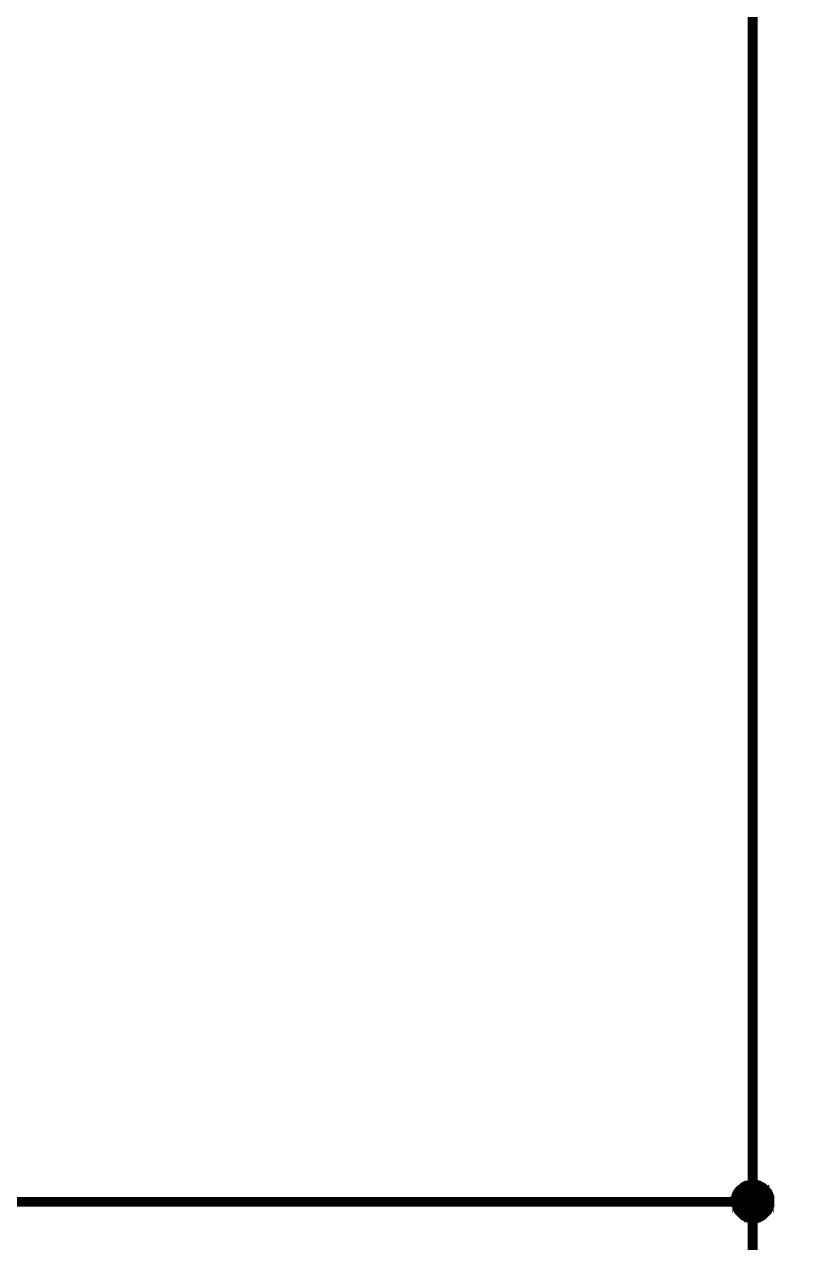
# Model space of a CAD drawing. Header units: millimetres. Extents: x 0 to 841, y 0 to 594.
# Drawn here: x 505.32 to 529.18, y 250.24 to 287.36 of the extents above; entities that cross this region are included whole.
import ezdxf

# ---------------------------------------------------------------- set-up
doc = ezdxf.new("R2010")
doc.units = ezdxf.units.MM
doc.layers.add('Sheet', color=255, linetype='Continuous')

msp = doc.modelspace()

# ---------------------------------------------------------------- linework, layer by layer
at = {"layer": 'Sheet', "color": 18, "true_color": 0x000000, "const_width": 0.3}
for points in [[(468.011, 116), (468.011, 112.013), (527.507, 112.013), (527.507, 251.487), (527.507, 338.974), (527.507, 346.478), (622.999, 346.478), (622.999, 346.478)], [(440.011, 306.497), (440.011, 271.488), (450.001, 271.488), (450.001, 263.985), (492.517, 263.985), (492.517, 251.487), (527.507, 251.487)], [(526.991, 251.487), (526.991, 251.509), (526.991, 251.532), (526.991, 251.576), (526.991, 251.599), (527.014, 251.621), (527.014, 251.644), (527.014, 251.666), (527.036, 251.688), (527.036, 251.711), (527.059, 251.733), (527.059, 251.756), (527.081, 251.778), (527.103, 251.8), (527.103, 251.823), (527.126, 251.845), (527.148, 251.845), (527.171, 251.868), (527.193, 251.89), (527.215, 251.912), (527.215, 251.912), (527.238, 251.935), (527.26, 251.935), (527.283, 251.957), (527.305, 251.957), (527.327, 251.98), (527.35, 251.98), (527.372, 251.98), (527.417, 252.002), (527.439, 252.002), (527.462, 252.002), (527.484, 252.002), (527.507, 252.002)], [(526.991, 251.487), (526.991, 251.509), (526.991, 251.532), (526.991, 251.576), (526.991, 251.599), (527.014, 251.621), (527.014, 251.644), (527.014, 251.666), (527.036, 251.688), (527.036, 251.711), (527.059, 251.733), (527.059, 251.756), (527.081, 251.778), (527.103, 251.8), (527.103, 251.823), (527.126, 251.845), (527.148, 251.845), (527.171, 251.868), (527.193, 251.89), (527.215, 251.912), (527.215, 251.912), (527.238, 251.935), (527.26, 251.935), (527.283, 251.957), (527.305, 251.957), (527.327, 251.98), (527.35, 251.98), (527.372, 251.98), (527.417, 252.002), (527.439, 252.002), (527.462, 252.002), (527.484, 252.002), (527.507, 252.002)], [(526.991, 251.487), (526.991, 251.509), (526.991, 251.532), (526.991, 251.576), (526.991, 251.599), (527.014, 251.621), (527.014, 251.644), (527.014, 251.666), (527.036, 251.688), (527.036, 251.711), (527.059, 251.733), (527.059, 251.756), (527.081, 251.778), (527.103, 251.8), (527.103, 251.823), (527.126, 251.845), (527.148, 251.845), (527.171, 251.868), (527.193, 251.89), (527.215, 251.912), (527.215, 251.912), (527.238, 251.935), (527.26, 251.935), (527.283, 251.957), (527.305, 251.957), (527.327, 251.98), (527.35, 251.98), (527.372, 251.98), (527.417, 252.002), (527.439, 252.002), (527.462, 252.002), (527.484, 252.002), (527.507, 252.002)], [(526.991, 251.487), (526.991, 251.509), (526.991, 251.532), (526.991, 251.576), (526.991, 251.599), (527.014, 251.621), (527.014, 251.644), (527.014, 251.666), (527.036, 251.688), (527.036, 251.711), (527.059, 251.733), (527.059, 251.756), (527.081, 251.778), (527.103, 251.8), (527.103, 251.823), (527.126, 251.845), (527.148, 251.845), (527.171, 251.868), (527.193, 251.89), (527.215, 251.912), (527.215, 251.912), (527.238, 251.935), (527.26, 251.935), (527.283, 251.957), (527.305, 251.957), (527.327, 251.98), (527.35, 251.98), (527.372, 251.98), (527.417, 252.002), (527.439, 252.002), (527.462, 252.002), (527.484, 252.002), (527.507, 252.002)], [(526.991, 251.487), (526.991, 251.509), (526.991, 251.532), (526.991, 251.576), (526.991, 251.599), (527.014, 251.621), (527.014, 251.644), (527.014, 251.666), (527.036, 251.688), (527.036, 251.711), (527.059, 251.733), (527.059, 251.756), (527.081, 251.778), (527.103, 251.8), (527.103, 251.823), (527.126, 251.845), (527.148, 251.845), (527.171, 251.868), (527.193, 251.89), (527.215, 251.912), (527.215, 251.912), (527.238, 251.935), (527.26, 251.935), (527.283, 251.957), (527.305, 251.957), (527.327, 251.98), (527.35, 251.98), (527.372, 251.98), (527.417, 252.002), (527.439, 252.002), (527.462, 252.002), (527.484, 252.002), (527.507, 252.002)], [(526.991, 251.487), (526.991, 251.509), (526.991, 251.532), (526.991, 251.576), (526.991, 251.599), (527.014, 251.621), (527.014, 251.644), (527.014, 251.666), (527.036, 251.688), (527.036, 251.711), (527.059, 251.733), (527.059, 251.756), (527.081, 251.778), (527.103, 251.8), (527.103, 251.823), (527.126, 251.845), (527.148, 251.845), (527.171, 251.868), (527.193, 251.89), (527.215, 251.912), (527.215, 251.912), (527.238, 251.935), (527.26, 251.935), (527.283, 251.957), (527.305, 251.957), (527.327, 251.98), (527.35, 251.98), (527.372, 251.98), (527.417, 252.002), (527.439, 252.002), (527.462, 252.002), (527.484, 252.002), (527.507, 252.002)], [(526.991, 251.487), (526.991, 251.509), (526.991, 251.532), (526.991, 251.576), (526.991, 251.599), (527.014, 251.621), (527.014, 251.644), (527.014, 251.666), (527.036, 251.688), (527.036, 251.711), (527.059, 251.733), (527.059, 251.756), (527.081, 251.778), (527.103, 251.8), (527.103, 251.823), (527.126, 251.845), (527.148, 251.845), (527.171, 251.868), (527.193, 251.89), (527.215, 251.912), (527.215, 251.912), (527.238, 251.935), (527.26, 251.935), (527.283, 251.957), (527.305, 251.957), (527.327, 251.98), (527.35, 251.98), (527.372, 251.98), (527.417, 252.002), (527.439, 252.002), (527.462, 252.002), (527.484, 252.002), (527.507, 252.002)], [(526.991, 251.487), (526.991, 251.509), (526.991, 251.532), (526.991, 251.576), (526.991, 251.599), (527.014, 251.621), (527.014, 251.644), (527.014, 251.666), (527.036, 251.688), (527.036, 251.711), (527.059, 251.733), (527.059, 251.756), (527.081, 251.778), (527.103, 251.8), (527.103, 251.823), (527.126, 251.845), (527.148, 251.845), (527.171, 251.868), (527.193, 251.89), (527.215, 251.912), (527.215, 251.912), (527.238, 251.935), (527.26, 251.935), (527.283, 251.957), (527.305, 251.957), (527.327, 251.98), (527.35, 251.98), (527.372, 251.98), (527.417, 252.002), (527.439, 252.002), (527.462, 252.002), (527.484, 252.002), (527.507, 252.002)], [(527.507, 252.002), (527.507, 252.002)], [(527.507, 252.002), (527.529, 252.002), (527.551, 252.002), (527.596, 252.002), (527.619, 252.002), (527.641, 251.98), (527.663, 251.98), (527.686, 251.98), (527.708, 251.957), (527.731, 251.957), (527.753, 251.935), (527.775, 251.935), (527.798, 251.912), (527.82, 251.912), (527.843, 251.89), (527.865, 251.868), (527.865, 251.845), (527.887, 251.845), (527.91, 251.823), (527.932, 251.8), (527.932, 251.778), (527.955, 251.756), (527.955, 251.733), (527.977, 251.711), (527.977, 251.688), (527.999, 251.666), (527.999, 251.644), (527.999, 251.621), (528.022, 251.599), (528.022, 251.576), (528.022, 251.532), (528.022, 251.509), (528.022, 251.487)], [(527.507, 252.002), (527.507, 252.002)], [(527.507, 252.002), (527.529, 252.002), (527.551, 252.002), (527.596, 252.002), (527.619, 252.002), (527.641, 251.98), (527.663, 251.98), (527.686, 251.98), (527.708, 251.957), (527.731, 251.957), (527.753, 251.935), (527.775, 251.935), (527.798, 251.912), (527.82, 251.912), (527.843, 251.89), (527.865, 251.868), (527.865, 251.845), (527.887, 251.845), (527.91, 251.823), (527.932, 251.8), (527.932, 251.778), (527.955, 251.756), (527.955, 251.733), (527.977, 251.711), (527.977, 251.688), (527.999, 251.666), (527.999, 251.644), (527.999, 251.621), (528.022, 251.599), (528.022, 251.576), (528.022, 251.532), (528.022, 251.509), (528.022, 251.487)], [(527.507, 252.002), (527.507, 252.002)], [(527.507, 252.002), (527.529, 252.002), (527.551, 252.002), (527.596, 252.002), (527.619, 252.002), (527.641, 251.98), (527.663, 251.98), (527.686, 251.98), (527.708, 251.957), (527.731, 251.957), (527.753, 251.935), (527.775, 251.935), (527.798, 251.912), (527.82, 251.912), (527.843, 251.89), (527.865, 251.868), (527.865, 251.845), (527.887, 251.845), (527.91, 251.823), (527.932, 251.8), (527.932, 251.778), (527.955, 251.756), (527.955, 251.733), (527.977, 251.711), (527.977, 251.688), (527.999, 251.666), (527.999, 251.644), (527.999, 251.621), (528.022, 251.599), (528.022, 251.576), (528.022, 251.532), (528.022, 251.509), (528.022, 251.487)], [(527.507, 252.002), (527.507, 252.002)], [(527.507, 252.002), (527.529, 252.002), (527.551, 252.002), (527.596, 252.002), (527.619, 252.002), (527.641, 251.98), (527.663, 251.98), (527.686, 251.98), (527.708, 251.957), (527.731, 251.957), (527.753, 251.935), (527.775, 251.935), (527.798, 251.912), (527.82, 251.912), (527.843, 251.89), (527.865, 251.868), (527.865, 251.845), (527.887, 251.845), (527.91, 251.823), (527.932, 251.8), (527.932, 251.778), (527.955, 251.756), (527.955, 251.733), (527.977, 251.711), (527.977, 251.688), (527.999, 251.666), (527.999, 251.644), (527.999, 251.621), (528.022, 251.599), (528.022, 251.576), (528.022, 251.532), (528.022, 251.509), (528.022, 251.487)], [(527.507, 252.002), (527.507, 252.002)], [(527.507, 252.002), (527.529, 252.002), (527.551, 252.002), (527.596, 252.002), (527.619, 252.002), (527.641, 251.98), (527.663, 251.98), (527.686, 251.98), (527.708, 251.957), (527.731, 251.957), (527.753, 251.935), (527.775, 251.935), (527.798, 251.912), (527.82, 251.912), (527.843, 251.89), (527.865, 251.868), (527.865, 251.845), (527.887, 251.845), (527.91, 251.823), (527.932, 251.8), (527.932, 251.778), (527.955, 251.756), (527.955, 251.733), (527.977, 251.711), (527.977, 251.688), (527.999, 251.666), (527.999, 251.644), (527.999, 251.621), (528.022, 251.599), (528.022, 251.576), (528.022, 251.532), (528.022, 251.509), (528.022, 251.487)], [(527.507, 252.002), (527.507, 252.002)], [(527.507, 252.002), (527.529, 252.002), (527.551, 252.002), (527.596, 252.002), (527.619, 252.002), (527.641, 251.98), (527.663, 251.98), (527.686, 251.98), (527.708, 251.957), (527.731, 251.957), (527.753, 251.935), (527.775, 251.935), (527.798, 251.912), (527.82, 251.912), (527.843, 251.89), (527.865, 251.868), (527.865, 251.845), (527.887, 251.845), (527.91, 251.823), (527.932, 251.8), (527.932, 251.778), (527.955, 251.756), (527.955, 251.733), (527.977, 251.711), (527.977, 251.688), (527.999, 251.666), (527.999, 251.644), (527.999, 251.621), (528.022, 251.599), (528.022, 251.576), (528.022, 251.532), (528.022, 251.509), (528.022, 251.487)], [(527.507, 252.002), (527.507, 252.002)], [(527.507, 252.002), (527.529, 252.002), (527.551, 252.002), (527.596, 252.002), (527.619, 252.002), (527.641, 251.98), (527.663, 251.98), (527.686, 251.98), (527.708, 251.957), (527.731, 251.957), (527.753, 251.935), (527.775, 251.935), (527.798, 251.912), (527.82, 251.912), (527.843, 251.89), (527.865, 251.868), (527.865, 251.845), (527.887, 251.845), (527.91, 251.823), (527.932, 251.8), (527.932, 251.778), (527.955, 251.756), (527.955, 251.733), (527.977, 251.711), (527.977, 251.688), (527.999, 251.666), (527.999, 251.644), (527.999, 251.621), (528.022, 251.599), (528.022, 251.576), (528.022, 251.532), (528.022, 251.509), (528.022, 251.487)], [(527.507, 252.002), (527.507, 252.002)], [(527.507, 252.002), (527.529, 252.002), (527.551, 252.002), (527.596, 252.002), (527.619, 252.002), (527.641, 251.98), (527.663, 251.98), (527.686, 251.98), (527.708, 251.957), (527.731, 251.957), (527.753, 251.935), (527.775, 251.935), (527.798, 251.912), (527.82, 251.912), (527.843, 251.89), (527.865, 251.868), (527.865, 251.845), (527.887, 251.845), (527.91, 251.823), (527.932, 251.8), (527.932, 251.778), (527.955, 251.756), (527.955, 251.733), (527.977, 251.711), (527.977, 251.688), (527.999, 251.666), (527.999, 251.644), (527.999, 251.621), (528.022, 251.599), (528.022, 251.576), (528.022, 251.532), (528.022, 251.509), (528.022, 251.487)], [(527.014, 251.487), (526.991, 251.487)], [(527.014, 251.487), (526.991, 251.487)], [(527.014, 251.487), (526.991, 251.487)], [(527.014, 251.487), (526.991, 251.487)], [(527.014, 251.487), (526.991, 251.487)], [(527.014, 251.487), (526.991, 251.487)], [(527.014, 251.487), (526.991, 251.487)], [(527.014, 251.487), (526.991, 251.487)], [(527.507, 250.994), (527.484, 250.994), (527.462, 250.994), (527.439, 250.994), (527.417, 250.994), (527.395, 251.017), (527.372, 251.017), (527.327, 251.017), (527.305, 251.039), (527.305, 251.039), (527.283, 251.061), (527.26, 251.061), (527.238, 251.084), (527.215, 251.084), (527.193, 251.106), (527.171, 251.129), (527.171, 251.129), (527.148, 251.151), (527.126, 251.173), (527.103, 251.196), (527.103, 251.218), (527.081, 251.24), (527.081, 251.263), (527.059, 251.285), (527.059, 251.308), (527.036, 251.308), (527.036, 251.352), (527.036, 251.375), (527.014, 251.397), (527.014, 251.42), (527.014, 251.442), (527.014, 251.464), (527.014, 251.487)], [(527.507, 250.994), (527.484, 250.994), (527.462, 250.994), (527.439, 250.994), (527.417, 250.994), (527.395, 251.017), (527.372, 251.017), (527.327, 251.017), (527.305, 251.039), (527.305, 251.039), (527.283, 251.061), (527.26, 251.061), (527.238, 251.084), (527.215, 251.084), (527.193, 251.106), (527.171, 251.129), (527.171, 251.129), (527.148, 251.151), (527.126, 251.173), (527.103, 251.196), (527.103, 251.218), (527.081, 251.24), (527.081, 251.263), (527.059, 251.285), (527.059, 251.308), (527.036, 251.308), (527.036, 251.352), (527.036, 251.375), (527.014, 251.397), (527.014, 251.42), (527.014, 251.442), (527.014, 251.464), (527.014, 251.487)], [(527.507, 250.994), (527.484, 250.994), (527.462, 250.994), (527.439, 250.994), (527.417, 250.994), (527.395, 251.017), (527.372, 251.017), (527.327, 251.017), (527.305, 251.039), (527.305, 251.039), (527.283, 251.061), (527.26, 251.061), (527.238, 251.084), (527.215, 251.084), (527.193, 251.106), (527.171, 251.129), (527.171, 251.129), (527.148, 251.151), (527.126, 251.173), (527.103, 251.196), (527.103, 251.218), (527.081, 251.24), (527.081, 251.263), (527.059, 251.285), (527.059, 251.308), (527.036, 251.308), (527.036, 251.352), (527.036, 251.375), (527.014, 251.397), (527.014, 251.42), (527.014, 251.442), (527.014, 251.464), (527.014, 251.487)], [(527.507, 250.994), (527.484, 250.994), (527.462, 250.994), (527.439, 250.994), (527.417, 250.994), (527.395, 251.017), (527.372, 251.017), (527.327, 251.017), (527.305, 251.039), (527.305, 251.039), (527.283, 251.061), (527.26, 251.061), (527.238, 251.084), (527.215, 251.084), (527.193, 251.106), (527.171, 251.129), (527.171, 251.129), (527.148, 251.151), (527.126, 251.173), (527.103, 251.196), (527.103, 251.218), (527.081, 251.24), (527.081, 251.263), (527.059, 251.285), (527.059, 251.308), (527.036, 251.308), (527.036, 251.352), (527.036, 251.375), (527.014, 251.397), (527.014, 251.42), (527.014, 251.442), (527.014, 251.464), (527.014, 251.487)], [(527.507, 250.994), (527.484, 250.994), (527.462, 250.994), (527.439, 250.994), (527.417, 250.994), (527.395, 251.017), (527.372, 251.017), (527.327, 251.017), (527.305, 251.039), (527.305, 251.039), (527.283, 251.061), (527.26, 251.061), (527.238, 251.084), (527.215, 251.084), (527.193, 251.106), (527.171, 251.129), (527.171, 251.129), (527.148, 251.151), (527.126, 251.173), (527.103, 251.196), (527.103, 251.218), (527.081, 251.24), (527.081, 251.263), (527.059, 251.285), (527.059, 251.308), (527.036, 251.308), (527.036, 251.352), (527.036, 251.375), (527.014, 251.397), (527.014, 251.42), (527.014, 251.442), (527.014, 251.464), (527.014, 251.487)], [(527.507, 250.994), (527.484, 250.994), (527.462, 250.994), (527.439, 250.994), (527.417, 250.994), (527.395, 251.017), (527.372, 251.017), (527.327, 251.017), (527.305, 251.039), (527.305, 251.039), (527.283, 251.061), (527.26, 251.061), (527.238, 251.084), (527.215, 251.084), (527.193, 251.106), (527.171, 251.129), (527.171, 251.129), (527.148, 251.151), (527.126, 251.173), (527.103, 251.196), (527.103, 251.218), (527.081, 251.24), (527.081, 251.263), (527.059, 251.285), (527.059, 251.308), (527.036, 251.308), (527.036, 251.352), (527.036, 251.375), (527.014, 251.397), (527.014, 251.42), (527.014, 251.442), (527.014, 251.464), (527.014, 251.487)], [(527.507, 250.994), (527.484, 250.994), (527.462, 250.994), (527.439, 250.994), (527.417, 250.994), (527.395, 251.017), (527.372, 251.017), (527.327, 251.017), (527.305, 251.039), (527.305, 251.039), (527.283, 251.061), (527.26, 251.061), (527.238, 251.084), (527.215, 251.084), (527.193, 251.106), (527.171, 251.129), (527.171, 251.129), (527.148, 251.151), (527.126, 251.173), (527.103, 251.196), (527.103, 251.218), (527.081, 251.24), (527.081, 251.263), (527.059, 251.285), (527.059, 251.308), (527.036, 251.308), (527.036, 251.352), (527.036, 251.375), (527.014, 251.397), (527.014, 251.42), (527.014, 251.442), (527.014, 251.464), (527.014, 251.487)], [(527.507, 250.994), (527.484, 250.994), (527.462, 250.994), (527.439, 250.994), (527.417, 250.994), (527.395, 251.017), (527.372, 251.017), (527.327, 251.017), (527.305, 251.039), (527.305, 251.039), (527.283, 251.061), (527.26, 251.061), (527.238, 251.084), (527.215, 251.084), (527.193, 251.106), (527.171, 251.129), (527.171, 251.129), (527.148, 251.151), (527.126, 251.173), (527.103, 251.196), (527.103, 251.218), (527.081, 251.24), (527.081, 251.263), (527.059, 251.285), (527.059, 251.308), (527.036, 251.308), (527.036, 251.352), (527.036, 251.375), (527.014, 251.397), (527.014, 251.42), (527.014, 251.442), (527.014, 251.464), (527.014, 251.487)], [(528.022, 251.487), (528.022, 251.464), (528.022, 251.442), (528.022, 251.42), (528.022, 251.397), (527.999, 251.375), (527.999, 251.352), (527.999, 251.308), (527.977, 251.308), (527.977, 251.285), (527.955, 251.263), (527.955, 251.24), (527.932, 251.218), (527.932, 251.196), (527.91, 251.173), (527.887, 251.151), (527.865, 251.129), (527.865, 251.129), (527.843, 251.106), (527.82, 251.084), (527.798, 251.084), (527.775, 251.061), (527.753, 251.061), (527.731, 251.039), (527.708, 251.039), (527.686, 251.017), (527.663, 251.017), (527.641, 251.017), (527.619, 250.994), (527.596, 250.994), (527.551, 250.994), (527.529, 250.994), (527.507, 250.994)], [(528.022, 251.487), (528.022, 251.464), (528.022, 251.442), (528.022, 251.42), (528.022, 251.397), (527.999, 251.375), (527.999, 251.352), (527.999, 251.308), (527.977, 251.308), (527.977, 251.285), (527.955, 251.263), (527.955, 251.24), (527.932, 251.218), (527.932, 251.196), (527.91, 251.173), (527.887, 251.151), (527.865, 251.129), (527.865, 251.129), (527.843, 251.106), (527.82, 251.084), (527.798, 251.084), (527.775, 251.061), (527.753, 251.061), (527.731, 251.039), (527.708, 251.039), (527.686, 251.017), (527.663, 251.017), (527.641, 251.017), (527.619, 250.994), (527.596, 250.994), (527.551, 250.994), (527.529, 250.994), (527.507, 250.994)], [(528.022, 251.487), (528.022, 251.464), (528.022, 251.442), (528.022, 251.42), (528.022, 251.397), (527.999, 251.375), (527.999, 251.352), (527.999, 251.308), (527.977, 251.308), (527.977, 251.285), (527.955, 251.263), (527.955, 251.24), (527.932, 251.218), (527.932, 251.196), (527.91, 251.173), (527.887, 251.151), (527.865, 251.129), (527.865, 251.129), (527.843, 251.106), (527.82, 251.084), (527.798, 251.084), (527.775, 251.061), (527.753, 251.061), (527.731, 251.039), (527.708, 251.039), (527.686, 251.017), (527.663, 251.017), (527.641, 251.017), (527.619, 250.994), (527.596, 250.994), (527.551, 250.994), (527.529, 250.994), (527.507, 250.994)], [(528.022, 251.487), (528.022, 251.464), (528.022, 251.442), (528.022, 251.42), (528.022, 251.397), (527.999, 251.375), (527.999, 251.352), (527.999, 251.308), (527.977, 251.308), (527.977, 251.285), (527.955, 251.263), (527.955, 251.24), (527.932, 251.218), (527.932, 251.196), (527.91, 251.173), (527.887, 251.151), (527.865, 251.129), (527.865, 251.129), (527.843, 251.106), (527.82, 251.084), (527.798, 251.084), (527.775, 251.061), (527.753, 251.061), (527.731, 251.039), (527.708, 251.039), (527.686, 251.017), (527.663, 251.017), (527.641, 251.017), (527.619, 250.994), (527.596, 250.994), (527.551, 250.994), (527.529, 250.994), (527.507, 250.994)], [(528.022, 251.487), (528.022, 251.464), (528.022, 251.442), (528.022, 251.42), (528.022, 251.397), (527.999, 251.375), (527.999, 251.352), (527.999, 251.308), (527.977, 251.308), (527.977, 251.285), (527.955, 251.263), (527.955, 251.24), (527.932, 251.218), (527.932, 251.196), (527.91, 251.173), (527.887, 251.151), (527.865, 251.129), (527.865, 251.129), (527.843, 251.106), (527.82, 251.084), (527.798, 251.084), (527.775, 251.061), (527.753, 251.061), (527.731, 251.039), (527.708, 251.039), (527.686, 251.017), (527.663, 251.017), (527.641, 251.017), (527.619, 250.994), (527.596, 250.994), (527.551, 250.994), (527.529, 250.994), (527.507, 250.994)], [(528.022, 251.487), (528.022, 251.464), (528.022, 251.442), (528.022, 251.42), (528.022, 251.397), (527.999, 251.375), (527.999, 251.352), (527.999, 251.308), (527.977, 251.308), (527.977, 251.285), (527.955, 251.263), (527.955, 251.24), (527.932, 251.218), (527.932, 251.196), (527.91, 251.173), (527.887, 251.151), (527.865, 251.129), (527.865, 251.129), (527.843, 251.106), (527.82, 251.084), (527.798, 251.084), (527.775, 251.061), (527.753, 251.061), (527.731, 251.039), (527.708, 251.039), (527.686, 251.017), (527.663, 251.017), (527.641, 251.017), (527.619, 250.994), (527.596, 250.994), (527.551, 250.994), (527.529, 250.994), (527.507, 250.994)], [(528.022, 251.487), (528.022, 251.464), (528.022, 251.442), (528.022, 251.42), (528.022, 251.397), (527.999, 251.375), (527.999, 251.352), (527.999, 251.308), (527.977, 251.308), (527.977, 251.285), (527.955, 251.263), (527.955, 251.24), (527.932, 251.218), (527.932, 251.196), (527.91, 251.173), (527.887, 251.151), (527.865, 251.129), (527.865, 251.129), (527.843, 251.106), (527.82, 251.084), (527.798, 251.084), (527.775, 251.061), (527.753, 251.061), (527.731, 251.039), (527.708, 251.039), (527.686, 251.017), (527.663, 251.017), (527.641, 251.017), (527.619, 250.994), (527.596, 250.994), (527.551, 250.994), (527.529, 250.994), (527.507, 250.994)], [(528.022, 251.487), (528.022, 251.464), (528.022, 251.442), (528.022, 251.42), (528.022, 251.397), (527.999, 251.375), (527.999, 251.352), (527.999, 251.308), (527.977, 251.308), (527.977, 251.285), (527.955, 251.263), (527.955, 251.24), (527.932, 251.218), (527.932, 251.196), (527.91, 251.173), (527.887, 251.151), (527.865, 251.129), (527.865, 251.129), (527.843, 251.106), (527.82, 251.084), (527.798, 251.084), (527.775, 251.061), (527.753, 251.061), (527.731, 251.039), (527.708, 251.039), (527.686, 251.017), (527.663, 251.017), (527.641, 251.017), (527.619, 250.994), (527.596, 250.994), (527.551, 250.994), (527.529, 250.994), (527.507, 250.994)], [(528.022, 251.487), (528.022, 251.487), (528.022, 251.487), (528.022, 251.487), (528.022, 251.487), (528.022, 251.487), (528.022, 251.487), (528.022, 251.487), (528.022, 251.487), (528.022, 251.487), (528.022, 251.487), (528.022, 251.487), (528.022, 251.487), (528.022, 251.487), (528.022, 251.487), (528.022, 251.487), (528.022, 251.487), (528.022, 251.487), (528.022, 251.487), (528.022, 251.487), (528.022, 251.487), (528.022, 251.487), (528.022, 251.487), (528.022, 251.487), (528.022, 251.487), (528.022, 251.487), (528.022, 251.487), (528.022, 251.487), (528.022, 251.487), (528.022, 251.487), (528.022, 251.487), (528.022, 251.487), (528.022, 251.487)], [(528.022, 251.487), (528.022, 251.487)], [(528.022, 251.487), (528.022, 251.487), (528.022, 251.487), (528.022, 251.487), (528.022, 251.487), (528.022, 251.487), (528.022, 251.487), (528.022, 251.487), (528.022, 251.487), (528.022, 251.487), (528.022, 251.487), (528.022, 251.487), (528.022, 251.487), (528.022, 251.487), (528.022, 251.487), (528.022, 251.487), (528.022, 251.487), (528.022, 251.487), (528.022, 251.487), (528.022, 251.487), (528.022, 251.487), (528.022, 251.487), (528.022, 251.487), (528.022, 251.487), (528.022, 251.487), (528.022, 251.487), (528.022, 251.487), (528.022, 251.487), (528.022, 251.487), (528.022, 251.487), (528.022, 251.487), (528.022, 251.487), (528.022, 251.487)], [(528.022, 251.487), (528.022, 251.487)], [(528.022, 251.487), (528.022, 251.487), (528.022, 251.487), (528.022, 251.487), (528.022, 251.487), (528.022, 251.487), (528.022, 251.487), (528.022, 251.487), (528.022, 251.487), (528.022, 251.487), (528.022, 251.487), (528.022, 251.487), (528.022, 251.487), (528.022, 251.487), (528.022, 251.487), (528.022, 251.487), (528.022, 251.487), (528.022, 251.487), (528.022, 251.487), (528.022, 251.487), (528.022, 251.487), (528.022, 251.487), (528.022, 251.487), (528.022, 251.487), (528.022, 251.487), (528.022, 251.487), (528.022, 251.487), (528.022, 251.487), (528.022, 251.487), (528.022, 251.487), (528.022, 251.487), (528.022, 251.487), (528.022, 251.487)], [(528.022, 251.487), (528.022, 251.487)], [(528.022, 251.487), (528.022, 251.487), (528.022, 251.487), (528.022, 251.487), (528.022, 251.487), (528.022, 251.487), (528.022, 251.487), (528.022, 251.487), (528.022, 251.487), (528.022, 251.487), (528.022, 251.487), (528.022, 251.487), (528.022, 251.487), (528.022, 251.487), (528.022, 251.487), (528.022, 251.487), (528.022, 251.487), (528.022, 251.487), (528.022, 251.487), (528.022, 251.487), (528.022, 251.487), (528.022, 251.487), (528.022, 251.487), (528.022, 251.487), (528.022, 251.487), (528.022, 251.487), (528.022, 251.487), (528.022, 251.487), (528.022, 251.487), (528.022, 251.487), (528.022, 251.487), (528.022, 251.487), (528.022, 251.487)], [(528.022, 251.487), (528.022, 251.487)], [(528.022, 251.487), (528.022, 251.487), (528.022, 251.487), (528.022, 251.487), (528.022, 251.487), (528.022, 251.487), (528.022, 251.487), (528.022, 251.487), (528.022, 251.487), (528.022, 251.487), (528.022, 251.487), (528.022, 251.487), (528.022, 251.487), (528.022, 251.487), (528.022, 251.487), (528.022, 251.487), (528.022, 251.487), (528.022, 251.487), (528.022, 251.487), (528.022, 251.487), (528.022, 251.487), (528.022, 251.487), (528.022, 251.487), (528.022, 251.487), (528.022, 251.487), (528.022, 251.487), (528.022, 251.487), (528.022, 251.487), (528.022, 251.487), (528.022, 251.487), (528.022, 251.487), (528.022, 251.487), (528.022, 251.487)], [(528.022, 251.487), (528.022, 251.487)], [(528.022, 251.487), (528.022, 251.487), (528.022, 251.487), (528.022, 251.487), (528.022, 251.487), (528.022, 251.487), (528.022, 251.487), (528.022, 251.487), (528.022, 251.487), (528.022, 251.487), (528.022, 251.487), (528.022, 251.487), (528.022, 251.487), (528.022, 251.487), (528.022, 251.487), (528.022, 251.487), (528.022, 251.487), (528.022, 251.487), (528.022, 251.487), (528.022, 251.487), (528.022, 251.487), (528.022, 251.487), (528.022, 251.487), (528.022, 251.487), (528.022, 251.487), (528.022, 251.487), (528.022, 251.487), (528.022, 251.487), (528.022, 251.487), (528.022, 251.487), (528.022, 251.487), (528.022, 251.487), (528.022, 251.487)], [(528.022, 251.487), (528.022, 251.487)], [(528.022, 251.487), (528.022, 251.487), (528.022, 251.487), (528.022, 251.487), (528.022, 251.487), (528.022, 251.487), (528.022, 251.487), (528.022, 251.487), (528.022, 251.487), (528.022, 251.487), (528.022, 251.487), (528.022, 251.487), (528.022, 251.487), (528.022, 251.487), (528.022, 251.487), (528.022, 251.487), (528.022, 251.487), (528.022, 251.487), (528.022, 251.487), (528.022, 251.487), (528.022, 251.487), (528.022, 251.487), (528.022, 251.487), (528.022, 251.487), (528.022, 251.487), (528.022, 251.487), (528.022, 251.487), (528.022, 251.487), (528.022, 251.487), (528.022, 251.487), (528.022, 251.487), (528.022, 251.487), (528.022, 251.487)], [(528.022, 251.487), (528.022, 251.487)], [(528.022, 251.487), (528.022, 251.487), (528.022, 251.487), (528.022, 251.487), (528.022, 251.487), (528.022, 251.487), (528.022, 251.487), (528.022, 251.487), (528.022, 251.487), (528.022, 251.487), (528.022, 251.487), (528.022, 251.487), (528.022, 251.487), (528.022, 251.487), (528.022, 251.487), (528.022, 251.487), (528.022, 251.487), (528.022, 251.487), (528.022, 251.487), (528.022, 251.487), (528.022, 251.487), (528.022, 251.487), (528.022, 251.487), (528.022, 251.487), (528.022, 251.487), (528.022, 251.487), (528.022, 251.487), (528.022, 251.487), (528.022, 251.487), (528.022, 251.487), (528.022, 251.487), (528.022, 251.487), (528.022, 251.487)], [(528.022, 251.487), (528.022, 251.487)]]:
    msp.add_lwpolyline(points, dxfattribs=at)
at = {"layer": 'Sheet', "color": 18, "true_color": 0x000000, "const_width": 0.508}
msp.add_lwpolyline([(527.246, 251.5, 1), (527.754, 251.5, 1)], format="xyb", close=True, dxfattribs=at)

doc.saveas('drawing.dxf')
